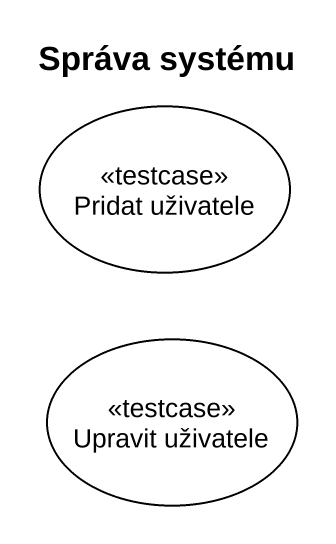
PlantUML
@startuml
title Správa systému
usecase "Pridat uživatele" as Pridat_uživatele <<testcase>>
usecase "Upravit uživatele" as Upravit_uživatele <<testcase>>
@enduml
